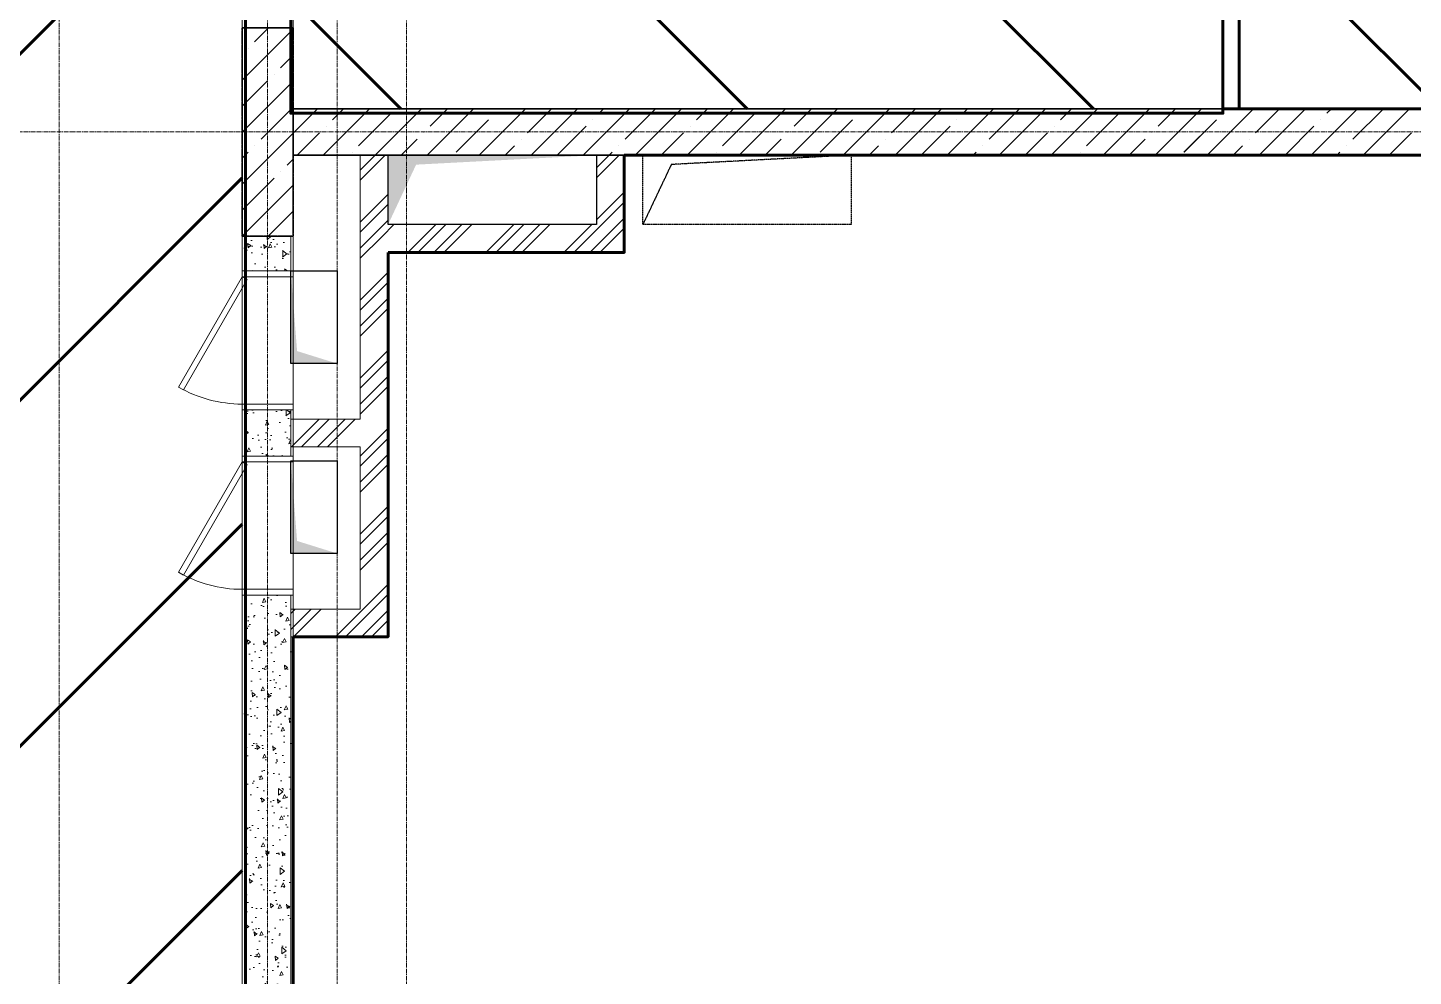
# Model space of a CAD drawing. Header units: millimetres. Extents: x 470010 to 1231400, y -134005 to 421770.
# Drawn here: x 684138 to 690120, y -45057 to -40961 of the extents above; entities that cross this region are included whole.
import ezdxf
from ezdxf.enums import TextEntityAlignment as Align

# ---------------------------------------------------------------- set-up
doc = ezdxf.new("R2010")
doc.units = ezdxf.units.MM
for name, pattern in [('CENTER2', [28.575, 19.05, -3.175, 3.175, -3.175]), ('HIDDEN', [9.525, 6.35, -3.175]), ('HIDDEN2', [4.7625, 3.175, -1.5875])]:
    doc.linetypes.add(name, pattern=pattern)
doc.layers.get('Defpoints').update_dxf_attribs({"color": 140})
for name, color, linetype, lineweight in [('0) шп потолок', 3, 'Continuous', 60), ('АР_Колонны', 70, 'Continuous', 30), ('АР_Стены ЖБ', 7, 'Continuous', 35), ('АР_Стены кирпич', 32, 'Continuous', 20), ('АР_Стены ПЕНОблок', 52, 'Continuous', 20), ('АР_Тонкая', 254, 'Continuous', 5), ('АР_Штриховка', 8, 'Continuous', 0), ('Двери кабины', 252, 'Continuous', 0)]:
    doc.layers.add(name, color=color, linetype=linetype, lineweight=lineweight)
doc.layers.add('РД_Оси_100', color=7, linetype='Continuous', lineweight=0, true_color=0x525252)
doc.layers.add('РД_Проем', color=230, linetype='Continuous', lineweight=0, plot=False)
doc.layers.add('РД_проем_инж перемыч_подсчет', color=50, linetype='Continuous', plot=False)
doc.styles.add('style1', font='ARIALN.TTF')
pattern_1 = [(45, (602274.53, -216024.5), (-168.3798, 168.3798), []), (45, (602386.78, -216024.5), (-168.3798, 168.3798), [])]
pattern_2 = [(45, (-63444.08, -115658.25), (-168.3798, 168.3798), []), (45, (-63331.83, -115658.25), (-168.3798, 168.3798), [])]

# ---------------------------------------------------------------- blocks, each defined once
blk = doc.blocks.new('СОШ_2200_АР_ОСИ_М100_28.05.24')
at = {"layer": 'РД_Оси_100', "color": 251, "linetype": 'CENTER2', "true_color": 0x636466}
blk.add_line((29555, 52200), (-5954.958, 52200), dxfattribs=at)
for points in [[(11400, 139938.679), (11400, -6155)], [(12000.12, -6155), (12300, -5755), (12300, 139538.679), (12000, 139938.679)], [(12600, -6155), (12600, 139938.679)], [(13200, -6155), (12900, -5755), (12900, 139538.679), (13220.167, 139939.357)]]:
    blk.add_lwpolyline(points, dxfattribs=at)
blk = doc.blocks.new('A$C9108343f')
at = {"layer": 'АР_Штриховка', "linetype": 'Continuous', "lineweight": 0, "true_color": 0x000000}
h = blk.add_hatch(dxfattribs=at)
h.set_pattern_fill('AR-CONC', color=18, angle=-315, style=0)
h.set_pattern_definition([(95, (-63444.08, -115658.25), (140.09465, 117.55338), [19.05, -209.55]), (40, (-63444.08, -115658.25), (-160.01845, 110.17673), [15.24, -167.64058]), (145.45144, (-63432.4, -115648.45), (-19.9238, 227.7301), [16.19001, -178.09024]), (91.1842, (-63480, -115622.33), (221.41024, 161.95341), [28.575, -314.325]), (141.63556, (-63461.55, -115608.83), (-7.0866, 342.82676), [24.28502, -267.1356]), (36.18415, (-63480, -115622.33), (-7.0866, 342.82676), [22.85997, -251.45973]), (66, (-63453.06, -115613.35), (179.51998, 34.89515), [19.05, -209.55]), (11, (-63453.06, -115613.35), (-86.53993, 173.9412), [15.24, -167.64]), (116.45144, (-63438.1, -115610.44), (92.98005, 208.83634), [16.19001, -178.08994]), (82.5, (-63444.08, -115658.25), (-57.60547, 61.973414), [0, -165.608, 0, -170.18, 0, -168.275]), (52.5, (-63444.08, -115658.25), (-23.589727, 118.087), [0, -97.028, 0, -161.798, 0, -64.135]), (12.5, (-63484.135, -115698.3), (99.927863, 91.826196), [0, -63.5, 0, -198.12, 0, -262.89]), (2.5, (-63502.1, -115716.26), (86.763904, 122.72239), [0, -82.55, 0, -131.572, 0, -186.69])])
h.paths.add_polyline_path([(19555, 64306), (19355, 64306), (19355, 64305), (19555, 64305)], flags=0)
h.paths.add_polyline_path([(19555, 63205), (19355, 63205), (19355, 62005), (19555, 62005)], flags=0)
h.paths.add_polyline_path([(19555, 60905), (19355, 60905), (19355, 60505), (19555, 60505)], flags=0)
h.paths.add_polyline_path([(19555, 59405), (19355, 59405), (19355, 59404), (19555, 59404)], flags=0)
h = blk.add_hatch(dxfattribs=at)
h.set_pattern_fill('ANSI32', color=18, scale=25, angle=-360, style=0)
h.set_pattern_definition([(45, (-63444.08, -115658.25), (-168.3798, 168.3798), []), (45, (-63331.83, -115658.25), (-168.3798, 168.3798), [])])
h.paths.add_polyline_path([(19975, 58855), (19855, 58855), (19855, 58555), (19945, 58515), (19975, 58555)], flags=0)
h.paths.add_polyline_path([(19975, 58435), (19945, 58515), (19855, 58555), (19855, 57715), (19885, 57675), (19975, 57715)], flags=0)
h.paths.add_polyline_path([(19975, 57715), (19885, 57675), (19855, 57595), (19855, 56895), (19975, 56775)], flags=0)
h = blk.add_hatch(dxfattribs=at)
h.set_pattern_fill('ANSI32', color=18, scale=25, angle=-360, style=0)
h.set_pattern_definition(pattern_2)
h.paths.add_polyline_path([(20995, 58855), (20875, 58855), (20875, 58555), (20995, 58435)], flags=0)
h = blk.add_hatch(dxfattribs=at)
h.set_pattern_fill('ANSI32', color=18, scale=25, angle=360, style=0)
h.set_pattern_definition(pattern_2)
h.paths.add_polyline_path([(20995, 58435), (20875, 58555), (19975, 58555), (19945, 58515), (19975, 58435)], flags=0)
h = blk.add_hatch(dxfattribs=at)
h.set_pattern_fill('AR-CONC', color=18, angle=-315, style=0)
h.set_pattern_definition([(95, (-63444.08, -115658.25), (140.09465, 117.55338), [19.05, -209.55]), (40, (-63444.08, -115658.25), (-160.01845, 110.17673), [15.24, -167.64058]), (145.45144, (-63432.4, -115648.45), (-19.9238, 227.7301), [16.19, -178.09024]), (91.1842, (-63480, -115622.33), (221.41024, 161.9534), [28.575, -314.325]), (141.63556, (-63461.55, -115608.83), (-7.0866, 342.82676), [24.28502, -267.1356]), (36.18415, (-63480, -115622.33), (-7.0866, 342.82676), [22.85997, -251.45973]), (66, (-63453.06, -115613.35), (179.51998, 34.89515), [19.05, -209.55]), (11, (-63453.06, -115613.35), (-86.53993, 173.9412), [15.24, -167.64]), (116.45144, (-63438.1, -115610.44), (92.98005, 208.83634), [16.19, -178.08994]), (82.5, (-63444.08, -115658.25), (-57.60547, 61.973414), [0, -165.608, 0, -170.18, 0, -168.275]), (52.5, (-63444.08, -115658.25), (-23.589727, 118.087), [0, -97.028, 0, -161.798, 0, -64.135]), (12.5, (-63484.135, -115698.3), (99.927863, 91.826196), [0, -63.5, 0, -198.12, 0, -262.89]), (2.5, (-63502.1, -115716.26), (86.763904, 122.72239), [0, -82.55, 0, -131.572, 0, -186.69])])
h.paths.add_polyline_path([(19555, 58505), (19355, 58505), (19355, 58355), (19555, 58355)], flags=0)
h.paths.add_polyline_path([(19555, 57755), (19355, 57755), (19355, 57555), (19555, 57555)], flags=0)
h.paths.add_polyline_path([(19555, 56955), (19355, 56955), (19355, 54955), (19555, 54955)], flags=0)
h = blk.add_hatch(dxfattribs=at)
h.set_pattern_fill('ANSI32', color=18, scale=25, angle=360, style=0)
h.set_pattern_definition(pattern_2)
h.paths.add_polyline_path([(19855, 57595), (19885, 57675), (19855, 57715), (19555, 57715), (19555, 57595)], flags=0)
h = blk.add_hatch(dxfattribs=at)
h.set_pattern_fill('ANSI32', color=18, scale=25, angle=-360, style=0)
h.set_pattern_definition([(45, (-63444.08, -115658.25), (-168.3798, 168.3798), []), (45, (-63331.83, -115658.25), (-168.3798, 168.3798), [])])
h.paths.add_polyline_path([(19975, 56775), (19855, 56895), (19555, 56895), (19555, 56775)], flags=0)
at = {"color": 18, "linetype": 'Continuous', "true_color": 0x000000}
for p, q in [((19975, 58555), (19975, 58855)), ((19975, 58855), (20875, 58855)), ((19975, 58555), (19975, 58855)), ((19975, 58855), (20875, 58855)), ((20875, 58855), (20875, 58555)), ((20875, 58855), (20875, 58555)), ((20875, 58555), (19975, 58555)), ((20875, 58555), (19975, 58555)), ((19555, 57955), (19555, 58355)), ((19555, 58355), (19755, 58355)), ((19555, 57955), (19555, 58355)), ((19555, 58355), (19755, 58355)), ((19755, 58355), (19755, 57955)), ((19755, 58355), (19755, 57955)), ((19755, 57955), (19555, 57955)), ((19755, 57955), (19555, 57955)), ((19555, 57135), (19555, 57535)), ((19555, 57535), (19755, 57535)), ((19555, 57135), (19555, 57535)), ((19555, 57535), (19755, 57535)), ((19755, 57535), (19755, 57135)), ((19755, 57535), (19755, 57135)), ((19755, 57135), (19555, 57135)), ((19755, 57135), (19555, 57135))]:
    blk.add_line(p, q, dxfattribs=at)
at = {"color": 18, "linetype": 'HIDDEN', "ltscale": 0.07, "true_color": 0x000000}
for p, q in [((21075, 58855), (21975, 58855)), ((21075, 58555), (21075, 58855)), ((21075, 58855), (21975, 58855)), ((21075, 58555), (21075, 58855)), ((21197.9, 58814.6), (21075, 58555)), ((21197.9, 58814.6), (21075, 58555)), ((21975, 58855), (21197.9, 58814.6)), ((21975, 58855), (21197.9, 58814.6)), ((21975, 58855), (21975, 58555)), ((21975, 58855), (21975, 58555)), ((21975, 58555), (21075, 58555)), ((21975, 58555), (21075, 58555))]:
    blk.add_line(p, q, dxfattribs=at)
at = {"color": 18, "linetype": 'Continuous', "true_color": 0x000000}
for points in [[(19975, 58555), (19975, 58855), (20096.1, 58814), (20875, 58855)], [(19975, 58555), (19975, 58855), (20096.1, 58814), (20875, 58855)], [(19755, 57955), (19555, 57955), (19582.3, 58008.9), (19555, 58355)], [(19755, 57955), (19555, 57955), (19582.3, 58008.9), (19555, 58355)], [(19755, 57135), (19555, 57135), (19582.3, 57188.9), (19555, 57535)], [(19755, 57135), (19555, 57135), (19582.3, 57188.9), (19555, 57535)]]:
    blk.add_solid(points, dxfattribs=at)
at = {"layer": '0) шп потолок'}
for points in [[(19359, 70530), (15065, 70530), (15065, 45645), (19359, 45645), (19359, 68065)], [(19565, 56775), (19565, 49744.6), (27135, 49744.6), (27135, 58855), (20995, 58855)], [(19565, 58855), (19565, 58855)], [(19975, 58855), (19975, 58855)], [(20995, 58855), (20995, 58435), (19975, 58435)], [(19975, 58435), (19975, 56775), (19565, 56775)]]:
    blk.add_lwpolyline(points, dxfattribs=at)
for points in [[(23649.7, 59055), (27155, 59055), (27155, 62165), (23649.7, 62165)], [(19555, 60625), (23580.2, 60625), (23580.2, 59035.8), (19555, 59035.8)], [(23580.2, 60239), (23649.7, 60239), (23649.7, 59055), (23580.2, 59055)]]:
    blk.add_lwpolyline(points, close=True, dxfattribs=at)
at = {"layer": 'АР_Колонны', "color": 18, "linetype": 'HIDDEN2', "lineweight": 25, "true_color": 0x000000}
for p, q in [((19345, 59405), (19565, 59405)), ((19345, 58505), (19345, 59405)), ((19565, 59405), (19565, 58505)), ((19565, 58505), (19345, 58505))]:
    blk.add_line(p, q, dxfattribs=at)
at = {"layer": 'АР_Колонны', "color": 18, "linetype": 'Continuous', "lineweight": 15, "true_color": 0x000000}
for p, q in [((19565, 59405), (19345, 59405)), ((19345, 59405), (19345, 58505)), ((19565, 59405), (19345, 59405)), ((19345, 59405), (19345, 58505)), ((19565, 58505), (19565, 59405)), ((19565, 58505), (19565, 59405)), ((19345, 58505), (19565, 58505)), ((19345, 58505), (19565, 58505))]:
    blk.add_line(p, q, dxfattribs=at)
at = {"layer": 'АР_Стены ЖБ', "color": 18, "linetype": 'Continuous', "lineweight": 30, "true_color": 0x000000}
for p, q in [((19565, 59405), (19345, 59405)), ((19345, 59405), (19345, 58505)), ((19565, 58505), (19565, 59405)), ((19345, 58505), (19565, 58505))]:
    blk.add_line(p, q, dxfattribs=at)
at = {"layer": 'АР_Стены ЖБ', "color": 18, "linetype": 'Continuous', "lineweight": 35, "true_color": 0x000000}
for p, q in [((27155, 59055), (19565, 59055)), ((19565, 59055), (19565, 58855)), ((19565, 58855), (27155, 58855))]:
    blk.add_line(p, q, dxfattribs=at)
at = {"layer": 'АР_Стены кирпич', "color": 18, "linetype": 'Continuous', "lineweight": 20, "true_color": 0x000000}
for p, q in [((19975, 58855), (19855, 58855)), ((19855, 58855), (19855, 58555)), ((19975, 58555), (19975, 58855)), ((20995, 58855), (20875, 58855)), ((20875, 58855), (20875, 58555)), ((20995, 58435), (20995, 58855)), ((19855, 58555), (19855, 57715)), ((20875, 58555), (19975, 58555)), ((19975, 57715), (19975, 58435)), ((19975, 58435), (20995, 58435)), ((19855, 57715), (19555, 57715)), ((19555, 57715), (19555, 57595)), ((19975, 56775), (19975, 57715)), ((19555, 57595), (19855, 57595)), ((19855, 57595), (19855, 56895)), ((19855, 56895), (19555, 56895)), ((19555, 56895), (19555, 56775)), ((19555, 56775), (19975, 56775))]:
    blk.add_line(p, q, dxfattribs=at)
at = {"layer": 'АР_Стены ПЕНОблок', "color": 18, "linetype": 'Continuous', "lineweight": 20, "true_color": 0x000000}
for p, q in [((19555, 59405), (19355, 59405)), ((19355, 59405), (19355, 59404)), ((19355, 59404), (19555, 59404)), ((19555, 59404), (19555, 59405)), ((19555, 58505), (19355, 58505)), ((19355, 58505), (19355, 58355)), ((19555, 58355), (19555, 58505)), ((19355, 58355), (19555, 58355)), ((19555, 57755), (19355, 57755)), ((19355, 57755), (19355, 57555)), ((19555, 57555), (19555, 57755)), ((19355, 57555), (19555, 57555)), ((19555, 56955), (19355, 56955)), ((19355, 56955), (19355, 54955)), ((19555, 54955), (19555, 56955))]:
    blk.add_line(p, q, dxfattribs=at)
at = {"layer": 'АР_Тонкая', "color": 18, "linetype": 'Continuous', "lineweight": 0, "true_color": 0x000000}
for p, q in [((19355, 59405), (19345, 59405)), ((19345, 59405), (19345, 59404)), ((19345, 59404), (19355, 59404)), ((19355, 59404), (19355, 59405)), ((19565, 59405), (19555, 59405)), ((19555, 59405), (19555, 59404)), ((19555, 59404), (19565, 59404)), ((19565, 59404), (19565, 59405)), ((19355, 58505), (19345, 58505)), ((19345, 58505), (19345, 58355)), ((19355, 58355), (19355, 58505)), ((19565, 58505), (19555, 58505)), ((19555, 58505), (19555, 58355)), ((19565, 58355), (19565, 58505)), ((19345, 58355), (19355, 58355)), ((19555, 58355), (19565, 58355)), ((19355, 57755), (19345, 57755)), ((19345, 57755), (19345, 57555)), ((19355, 57555), (19355, 57755)), ((19565, 57755), (19555, 57755)), ((19555, 57755), (19555, 57555)), ((19565, 57555), (19565, 57755)), ((19345, 57555), (19355, 57555)), ((19555, 57555), (19565, 57555)), ((19355, 56955), (19345, 56955)), ((19345, 56955), (19345, 54955)), ((19355, 54955), (19355, 56955)), ((19565, 56955), (19555, 56955)), ((19555, 56955), (19555, 54955)), ((19565, 54955), (19565, 56955))]:
    blk.add_line(p, q, dxfattribs=at)
at = {"layer": 'АР_Штриховка', "color": 18, "linetype": 'Continuous', "lineweight": 5, "true_color": 0x000000}
for p, q in [((19345, 59402.9), (19347, 59405)), ((19345, 59178.4), (19565, 59398.4)), ((19398.8, 59344.5), (19459.3, 59405)), ((19370.7, 59316.4), (19370.7, 59316.4)), ((19511, 59232.2), (19565, 59286.2)), ((19345, 59066.2), (19454.9, 59176.1)), ((19345, 58953.9), (19565, 59173.9)), ((19483, 59204.2), (19483, 59204.2)), ((19426.8, 58923.5), (19565, 59061.7)), ((19565, 58949.4), (19670.6, 59055)), ((19695.1, 58855), (19895.1, 59055)), ((19735.5, 59007.7), (19782.8, 59055)), ((19919.6, 58855), (20119.6, 59055)), ((20144.1, 58855), (20344.1, 59055)), ((20156.5, 58979.7), (20231.8, 59055)), ((20368.6, 58855), (20568.6, 59055)), ((20577.4, 58951.6), (20680.8, 59055)), ((20593.1, 58855), (20793.1, 59055)), ((20817.6, 58855), (21017.6, 59055)), ((20886.1, 59035.8), (20905.3, 59055)), ((20998.4, 58923.5), (21129.8, 59055)), ((21042.1, 58855), (21242.1, 59055)), ((21266.6, 58855), (21466.6, 59055)), ((21307.1, 59007.7), (21354.4, 59055)), ((21491.1, 58855), (21691.1, 59055)), ((21715.6, 58855), (21915.6, 59055)), ((21728, 58979.7), (21803.4, 59055)), ((21940.1, 58855), (22140.1, 59055)), ((22149, 58951.6), (22252.4, 59055)), ((22164.6, 58855), (22364.6, 59055)), ((22389.1, 58855), (22589.1, 59055)), ((22457.7, 59035.8), (22476.9, 59055)), ((22569.9, 58923.5), (22701.4, 59055)), ((22613.6, 58855), (22813.6, 59055)), ((22838.2, 58855), (23038.2, 59055)), ((22878.6, 59007.7), (22925.9, 59055)), ((23062.7, 58855), (23262.7, 59055)), ((23287.2, 58855), (23487.2, 59055)), ((23299.6, 58979.7), (23374.9, 59055)), ((23511.7, 58855), (23711.7, 59055)), ((23720.5, 58951.6), (23823.9, 59055)), ((23736.2, 58855), (23936.2, 59055)), ((23960.7, 58855), (24160.7, 59055)), ((24029.2, 59035.8), (24048.4, 59055)), ((24141.5, 58923.5), (24272.9, 59055)), ((24185.2, 58855), (24385.2, 59055)), ((19847.8, 58895.5), (19988.1, 59035.8)), ((20268.7, 58867.4), (20409.1, 59007.7)), ((20437.1, 59035.8), (20437.1, 59035.8)), ((20858.1, 59007.7), (20858.1, 59007.7)), ((21419.3, 58895.5), (21559.7, 59035.8)), ((21840.3, 58867.4), (21980.6, 59007.7)), ((22008.7, 59035.8), (22008.7, 59035.8)), ((22429.6, 59007.7), (22429.6, 59007.7)), ((22990.9, 58895.5), (23131.2, 59035.8)), ((23411.8, 58867.4), (23552.1, 59007.7)), ((23580.2, 59035.8), (23580.2, 59035.8)), ((24001.2, 59007.7), (24001.2, 59007.7)), ((19345, 58729.4), (19565, 58949.4)), ((19582.8, 58855), (19679.4, 58951.6)), ((19707.5, 58979.7), (19707.5, 58979.7)), ((20128.4, 58951.6), (20128.4, 58951.6)), ((20705.3, 58855), (20830, 58979.7)), ((21154.4, 58855), (21251, 58951.6)), ((21279, 58979.7), (21279, 58979.7)), ((21700, 58951.6), (21700, 58951.6)), ((22276.9, 58855), (22401.6, 58979.7)), ((22725.9, 58855), (22822.5, 58951.6)), ((22850.6, 58979.7), (22850.6, 58979.7)), ((23271.5, 58951.6), (23271.5, 58951.6)), ((23848.4, 58855), (23973.1, 58979.7)), ((24297.4, 58855), (24394, 58951.6)), ((19398.8, 58895.5), (19398.8, 58895.5)), ((20031.8, 58855), (20100.4, 58923.5)), ((20480.8, 58855), (20521.3, 58895.5)), ((20549.4, 58923.5), (20549.4, 58923.5)), ((20970.3, 58895.5), (20970.3, 58895.5)), ((21603.4, 58855), (21671.9, 58923.5)), ((22052.4, 58855), (22092.9, 58895.5)), ((22120.9, 58923.5), (22120.9, 58923.5)), ((22541.9, 58895.5), (22541.9, 58895.5)), ((23174.9, 58855), (23243.5, 58923.5)), ((23623.9, 58855), (23664.4, 58895.5)), ((23692.5, 58923.5), (23692.5, 58923.5)), ((24113.4, 58895.5), (24113.4, 58895.5)), ((19345, 58841.7), (19370.7, 58867.4)), ((19539.1, 58811.3), (19565, 58837.2)), ((19819.7, 58867.4), (19819.7, 58867.4)), ((20929.8, 58855), (20942.3, 58867.4)), ((21391.3, 58867.4), (21391.3, 58867.4)), ((22501.4, 58855), (22513.8, 58867.4)), ((22962.8, 58867.4), (22962.8, 58867.4)), ((24072.9, 58855), (24085.4, 58867.4)), ((19345, 58617.2), (19483, 58755.2)), ((19511, 58783.2), (19511, 58783.2)), ((19345.1, 58505), (19565, 58724.9)), ((19457.3, 58505), (19565, 58612.6))]:
    blk.add_line(p, q, dxfattribs=at)
at = {"layer": 'Двери кабины', "color": 18, "linetype": 'Continuous', "lineweight": 0, "true_color": 0x000000}
for points in [[(19565, 58330), (19565, 58355), (19345, 58355), (19345, 58330)], [(19345, 58330), (19366.6, 58317.5), (19091.6, 57841.2), (19070, 57853.7)], [(19565, 57780), (19565, 57755), (19345, 57755), (19345, 57780)], [(19565, 57530), (19565, 57555), (19345, 57555), (19345, 57530)], [(19345, 57530), (19366.6, 57517.5), (19091.6, 57041.2), (19070, 57053.7)], [(19565, 56980), (19565, 56955), (19345, 56955), (19345, 56980)]]:
    blk.add_lwpolyline(points, close=True, dxfattribs=at)
at = {"layer": 'Двери кабины', "color": 18, "linetype": 'Continuous', "lineweight": 0, "true_color": 0x000000, "extrusion": (0, 0, -1)}
for centre in [(-19345, 58330), (-19345, 57530)]:
    blk.add_arc(centre, 550, 270, 300, dxfattribs=at)
at = {"layer": 'РД_Проем', "color": 18, "linetype": 'Continuous', "lineweight": 15, "true_color": 0x000000}
for p, q in [((19345, 60505), (19345, 59405)), ((19565, 60505), (19565, 59405)), ((19345, 58355), (19345, 57755)), ((19565, 58355), (19565, 57755)), ((19345, 57555), (19345, 56955)), ((19565, 57555), (19565, 56955))]:
    blk.add_line(p, q, dxfattribs=at)
at = {"layer": 'РД_проем_инж перемыч_подсчет', "color": 18, "linetype": 'Continuous', "lineweight": 15, "true_color": 0x000000}
for p, q in [((19345, 58505), (19345, 56705)), ((19345, 58505), (19345, 56705)), ((19565, 58505), (19565, 56705)), ((19565, 58505), (19565, 56705))]:
    blk.add_line(p, q, dxfattribs=at)
at = {"layer": 'РД_Оси_100'}
blk.add_blockref('СОШ_2200_АР_ОСИ_М100_28.05.24', (7155, 6755), dxfattribs=at)
at = {"layer": 'Defpoints', "color": 18, "true_color": 0x000000, "style": 'style1'}
for p in [(143949.3, 316089.1), (143975, 281639.5), (143890.4, 273244.7), (143840, 264276.8), (143967.8, 254892.4), (12252, 104178.1), (12382.6, 96023.1)]:
    blk.add_attdef('АР-ПОМЕЩЕНИЕ:НАИМЕНОВАНИЕ', text='', height=100, dxfattribs=at).set_placement(p, align=Align.MIDDLE)
at = {"layer": 'Defpoints', "color": 18, "true_color": 0x000000, "style": 'style1', "flags": 8}
for p in [(143951.3, 279099.1), (143848.3, 269251.1), (143875.3, 260094.2), (144049.7, 250824.7), (163419.3, 238153.4), (155897.5, 237966), (183037.2, 237966), (143342.9, 237876.2)]:
    blk.add_attdef('АР-ПОМЕЩЕНИЕ:НАИМЕНОВАНИЕ', text='', height=100, dxfattribs=at).set_placement(p, align=Align.MIDDLE)

msp = doc.modelspace()

# ---------------------------------------------------------------- hatches: boundary and pattern name
at = {"layer": '0) шп потолок'}
h = msp.add_hatch(dxfattribs=at)
h.set_pattern_fill('ANSI31', color=3, scale=333)
h.paths.add_polyline_path([(685063.57, -43411.242), (685063.57, -42811.242), (685063.57, -42611.242), (685063.57, -42011.242), (685063.57, -41861.242), (685063.57, -40961.242), (685063.57, -39861.242), (685063.57, -39651.242), (685063.57, -38161.242), (685063.57, -37586.487), (684843.57, -37586.487), (684843.57, -37296.487), (685063.57, -37296.487), (685063.57, -36061.242), (685063.57, -35161.242), (685063.57, -34061.242), (685063.57, -32711.242), (685063.57, -32521.242), (685073.57, -32301.242), (692853.57, -32301.242), (692853.57, -32011.242), (692863.047, -28611.242), (692853.57, -28611.242), (692853.57, -27711.242), (692863.831, -26236.242), (689593.57, -26236.242), (689593.57, -25336.242), (687593.57, -25336.242), (687593.57, -25336.242), (686818.57, -25336.242), (686818.57, -29836.242), (685077.58, -29836.242), (682453.57, -29836.242), (682453.57, -30256.242), (680783.57, -30256.242), (680783.57, -54091.242), (681303.57, -54091.242), (681303.57, -54504.57), (681723.244, -54504.57), (681723.244, -54721.242), (683963.896, -54721.242), (683963.896, -54504.57), (684383.57, -54504.57), (684383.57, -54721.242), (684543.57, -54721.242), (684543.57, -54091.242), (684543.57, -52221.242), (685063.57, -52221.242), (685063.57, -51311.242), (685063.57, -50111.242), (685063.57, -49811.242), (685063.57, -46911.242), (685063.57, -46311.242), (685063.57, -45411.242)])
at = {"layer": '0) шп потолок', "true_color": 0xf26722}
h = msp.add_hatch(dxfattribs=at)
h.set_pattern_fill('ANSI31', color=30, scale=333, angle=90)
h.paths.add_polyline_path([(689298.824, -40127.242), (689298.824, -39741.242), (685283.57, -39741.242), (685283.57, -40951.242), (685283.57, -40961.242), (685283.57, -41311.242), (689298.824, -41311.242)])
h.paths.add_polyline_path([(692853.57, -40961.242), (692873.57, -40961.242), (692873.57, -39521.242), (692853.57, -39521.242), (692853.57, -39501.242), (692873.57, -39501.242), (692873.57, -38201.242), (689373.57, -38201.242), (689373.57, -39521.242), (689368.348, -41311.242), (692853.57, -41311.242)])
at = {"layer": 'АР_Штриховка', "linetype": 'Continuous', "lineweight": 0, "true_color": 0x000000}
h = msp.add_hatch(dxfattribs=at)
h.set_pattern_fill('AR-CONC', color=18, angle=-315, style=0)
h.set_pattern_definition([(95, (602274.53, -216024.49), (140.09465, 117.55338), [19.05, -209.55]), (40, (602274.53, -216024.5), (-160.01845, 110.17673), [15.24, -167.64058]), (145.45144, (602286.2, -216014.7), (-19.9238, 227.7301), [16.19001, -178.09024]), (91.1842, (602238.6, -215988.57), (221.41024, 161.95341), [28.575, -314.325]), (141.63556, (602257.06, -215975.07), (-7.0866, 342.82676), [24.28502, -267.1356]), (36.18415, (602238.6, -215988.57), (-7.0866, 342.82676), [22.85997, -251.45973]), (66, (602265.55, -215979.59), (179.51998, 34.89515), [19.05, -209.55]), (11, (602265.55, -215979.59), (-86.53993, 173.9412), [15.24, -167.64]), (116.45144, (602280.51, -215976.68), (92.98005, 208.83634), [16.19001, -178.08994]), (82.5, (602274.53, -216024.49), (-57.60547, 61.973414), [0, -165.608, 0, -170.18, 0, -168.275]), (52.5, (602274.53, -216024.49), (-23.589727, 118.087), [0, -97.028, 0, -161.798, 0, -64.135]), (12.5, (602234.48, -216064.544), (99.927863, 91.826196), [0, -63.5, 0, -198.12, 0, -262.89]), (2.5, (602216.52, -216082.5), (86.763904, 122.72239), [0, -82.55, 0, -131.572, 0, -186.69])])
h.paths.add_polyline_path([(685273.57, -36060.242), (685073.57, -36060.242), (685073.57, -36061.242), (685273.57, -36061.242)], flags=0)
h.paths.add_polyline_path([(685273.57, -37161.242), (685073.57, -37161.242), (685073.57, -38361.242), (685273.57, -38361.242)], flags=0)
h.paths.add_polyline_path([(685273.57, -39461.242), (685073.57, -39461.242), (685073.57, -39861.242), (685273.57, -39861.242)], flags=0)
h.paths.add_polyline_path([(685273.57, -40961.242), (685073.57, -40961.242), (685073.57, -40962.242), (685273.57, -40962.242)], flags=0)
h = msp.add_hatch(dxfattribs=at)
h.set_pattern_fill('ANSI32', color=18, scale=25, angle=-360, style=0)
h.set_pattern_definition([(45, (602274.53, -216024.5), (-168.3798, 168.3798), []), (45, (602386.78, -216024.5), (-168.3798, 168.3798), [])])
h.paths.add_polyline_path([(685693.57, -41511.242), (685573.57, -41511.242), (685573.57, -41811.242), (685663.57, -41851.242), (685693.57, -41811.242)], flags=0)
h.paths.add_polyline_path([(685693.57, -41931.242), (685663.57, -41851.242), (685573.57, -41811.242), (685573.57, -42651.242), (685603.57, -42691.242), (685693.57, -42651.242)], flags=0)
h.paths.add_polyline_path([(685693.57, -42651.242), (685603.57, -42691.242), (685573.57, -42771.242), (685573.57, -43471.242), (685693.57, -43591.242)], flags=0)
h = msp.add_hatch(dxfattribs=at)
h.set_pattern_fill('ANSI32', color=18, scale=25, angle=-360, style=0)
h.set_pattern_definition(pattern_1)
h.paths.add_polyline_path([(686713.57, -41511.242), (686593.57, -41511.242), (686593.57, -41811.242), (686713.57, -41931.242)], flags=0)
h = msp.add_hatch(dxfattribs=at)
h.set_pattern_fill('ANSI32', color=18, scale=25, angle=360, style=0)
h.set_pattern_definition(pattern_1)
h.paths.add_polyline_path([(686713.57, -41931.242), (686593.57, -41811.242), (685693.57, -41811.242), (685663.57, -41851.242), (685693.57, -41931.242)], flags=0)
h = msp.add_hatch(dxfattribs=at)
h.set_pattern_fill('AR-CONC', color=18, angle=-315, style=0)
h.set_pattern_definition([(95, (602274.53, -216024.49), (140.09465, 117.55338), [19.05, -209.55]), (40, (602274.53, -216024.5), (-160.01845, 110.17673), [15.24, -167.64058]), (145.45144, (602286.2, -216014.7), (-19.9238, 227.7301), [16.19, -178.09024]), (91.1842, (602238.6, -215988.57), (221.41024, 161.9534), [28.575, -314.325]), (141.63556, (602257.06, -215975.07), (-7.0866, 342.82676), [24.28502, -267.1356]), (36.18415, (602238.6, -215988.57), (-7.0866, 342.82676), [22.85997, -251.45973]), (66, (602265.55, -215979.59), (179.51998, 34.89515), [19.05, -209.55]), (11, (602265.55, -215979.59), (-86.53993, 173.9412), [15.24, -167.64]), (116.45144, (602280.51, -215976.68), (92.98005, 208.83634), [16.19, -178.08994]), (82.5, (602274.53, -216024.49), (-57.60547, 61.973414), [0, -165.608, 0, -170.18, 0, -168.275]), (52.5, (602274.53, -216024.49), (-23.589727, 118.087), [0, -97.028, 0, -161.798, 0, -64.135]), (12.5, (602234.48, -216064.544), (99.927863, 91.826196), [0, -63.5, 0, -198.12, 0, -262.89]), (2.5, (602216.52, -216082.5), (86.763904, 122.72239), [0, -82.55, 0, -131.572, 0, -186.69])])
h.paths.add_polyline_path([(685273.57, -41861.242), (685073.57, -41861.242), (685073.57, -42011.242), (685273.57, -42011.242)], flags=0)
h.paths.add_polyline_path([(685273.57, -42611.242), (685073.57, -42611.242), (685073.57, -42811.242), (685273.57, -42811.242)], flags=0)
h.paths.add_polyline_path([(685273.57, -43411.242), (685073.57, -43411.242), (685073.57, -45411.242), (685273.57, -45411.242)], flags=0)
h = msp.add_hatch(dxfattribs=at)
h.set_pattern_fill('ANSI32', color=18, scale=25, angle=360, style=0)
h.set_pattern_definition(pattern_1)
h.paths.add_polyline_path([(685573.57, -42771.242), (685603.57, -42691.242), (685573.57, -42651.242), (685273.57, -42651.242), (685273.57, -42771.242)], flags=0)
h = msp.add_hatch(dxfattribs=at)
h.set_pattern_fill('ANSI32', color=18, scale=25, angle=-360, style=0)
h.set_pattern_definition([(45, (602274.53, -216024.5), (-168.3798, 168.3798), []), (45, (602386.78, -216024.5), (-168.3798, 168.3798), [])])
h.paths.add_polyline_path([(685693.57, -43591.242), (685573.57, -43471.242), (685273.57, -43471.242), (685273.57, -43591.242)], flags=0)

# ---------------------------------------------------------------- linework, layer by layer
at = {"color": 18, "linetype": 'Continuous', "true_color": 0x000000}
for p, q in [((685693.57, -41811.242), (685693.57, -41511.242)), ((685693.57, -41511.242), (686593.57, -41511.242)), ((685693.57, -41811.242), (685693.57, -41511.242)), ((685693.57, -41511.242), (686593.57, -41511.242)), ((686593.57, -41511.242), (686593.57, -41811.242)), ((686593.57, -41511.242), (686593.57, -41811.242)), ((686593.57, -41811.242), (685693.57, -41811.242)), ((686593.57, -41811.242), (685693.57, -41811.242)), ((685273.57, -42411.243), (685273.57, -42011.243)), ((685273.57, -42011.243), (685473.57, -42011.243)), ((685273.57, -42411.243), (685273.57, -42011.243)), ((685273.57, -42011.243), (685473.57, -42011.243)), ((685473.57, -42011.243), (685473.57, -42411.243)), ((685473.57, -42011.243), (685473.57, -42411.243)), ((685473.57, -42411.243), (685273.57, -42411.243)), ((685473.57, -42411.243), (685273.57, -42411.243)), ((685273.57, -43231.243), (685273.57, -42831.243)), ((685273.57, -42831.243), (685473.57, -42831.243)), ((685273.57, -43231.243), (685273.57, -42831.243)), ((685273.57, -42831.243), (685473.57, -42831.243)), ((685473.57, -42831.243), (685473.57, -43231.243)), ((685473.57, -42831.243), (685473.57, -43231.243)), ((685473.57, -43231.243), (685273.57, -43231.243)), ((685473.57, -43231.243), (685273.57, -43231.243))]:
    msp.add_line(p, q, dxfattribs=at)
at = {"color": 18, "linetype": 'HIDDEN', "ltscale": 0.07, "true_color": 0x000000}
for p, q in [((686793.57, -41511.242), (687693.57, -41511.242)), ((686793.57, -41811.242), (686793.57, -41511.242)), ((686793.57, -41511.242), (687693.57, -41511.242)), ((686793.57, -41811.242), (686793.57, -41511.242)), ((687693.57, -41511.242), (686916.489, -41551.637)), ((687693.57, -41511.242), (686916.489, -41551.637)), ((687693.57, -41511.242), (687693.57, -41811.242)), ((687693.57, -41511.242), (687693.57, -41811.242)), ((686916.489, -41551.637), (686793.57, -41811.242)), ((686916.489, -41551.637), (686793.57, -41811.242)), ((687693.57, -41811.242), (686793.57, -41811.242)), ((687693.57, -41811.242), (686793.57, -41811.242))]:
    msp.add_line(p, q, dxfattribs=at)
at = {"color": 18, "linetype": 'Continuous', "true_color": 0x000000}
for points in [[(685693.57, -41811.242), (685693.57, -41511.242), (685814.754, -41552.215), (686593.57, -41511.242)], [(685693.57, -41811.242), (685693.57, -41511.242), (685814.754, -41552.215), (686593.57, -41511.242)], [(685473.57, -42411.243), (685273.57, -42411.243), (685300.885, -42357.383), (685273.57, -42011.243)], [(685473.57, -42411.243), (685273.57, -42411.243), (685300.885, -42357.383), (685273.57, -42011.243)], [(685473.57, -43231.243), (685273.57, -43231.243), (685300.885, -43177.383), (685273.57, -42831.243)], [(685473.57, -43231.243), (685273.57, -43231.243), (685300.885, -43177.383), (685273.57, -42831.243)]]:
    msp.add_solid(points, dxfattribs=at)
at = {"layer": '0) шп потолок'}
for points in [[(685077.58, -29836.242), (680783.57, -29836.242), (680783.57, -54721.242), (685077.58, -54721.242), (685077.58, -32301.242)], [(685283.57, -43591.242), (685283.57, -50621.601), (692853.57, -50621.601), (692853.57, -41511.242), (686713.57, -41511.242)], [(685283.57, -41511.242), (685283.57, -41511.242)], [(685693.57, -41511.242), (685693.57, -41511.242)], [(686713.57, -41511.242), (686713.57, -41931.242), (685693.57, -41931.242)], [(685693.57, -41931.242), (685693.57, -43591.242), (685283.57, -43591.242)]]:
    msp.add_lwpolyline(points, dxfattribs=at)
for points in [[(689368.348, -41311.242), (692873.57, -41311.242), (692873.57, -38201.242), (689368.348, -38201.242)], [(685273.57, -39741.242), (689298.824, -39741.242), (689298.824, -41330.447), (685273.57, -41330.447)], [(689298.824, -40127.242), (689368.348, -40127.242), (689368.348, -41311.242), (689298.824, -41311.242)]]:
    msp.add_lwpolyline(points, close=True, dxfattribs=at)
at = {"layer": 'АР_Колонны', "color": 18, "linetype": 'HIDDEN2', "lineweight": 25, "true_color": 0x000000}
for p, q in [((685063.57, -40961.242), (685283.57, -40961.242)), ((685063.57, -41861.242), (685063.57, -40961.242)), ((685283.57, -40961.242), (685283.57, -41861.242)), ((685283.57, -41861.242), (685063.57, -41861.242))]:
    msp.add_line(p, q, dxfattribs=at)
at = {"layer": 'АР_Колонны', "color": 18, "linetype": 'Continuous', "lineweight": 15, "true_color": 0x000000}
for p, q in [((685283.57, -40961.242), (685063.57, -40961.242)), ((685063.57, -40961.242), (685063.57, -41861.242)), ((685283.57, -40961.242), (685063.57, -40961.242)), ((685063.57, -40961.242), (685063.57, -41861.242)), ((685283.57, -41861.242), (685283.57, -40961.242)), ((685283.57, -41861.242), (685283.57, -40961.242)), ((685063.57, -41861.242), (685283.57, -41861.242)), ((685063.57, -41861.242), (685283.57, -41861.242))]:
    msp.add_line(p, q, dxfattribs=at)
at = {"layer": 'АР_Стены ЖБ', "color": 18, "linetype": 'Continuous', "lineweight": 30, "true_color": 0x000000}
for p, q in [((685283.57, -40961.242), (685063.57, -40961.242)), ((685063.57, -40961.242), (685063.57, -41861.242)), ((685283.57, -41861.242), (685283.57, -40961.242)), ((685063.57, -41861.242), (685283.57, -41861.242))]:
    msp.add_line(p, q, dxfattribs=at)
at = {"layer": 'АР_Стены ЖБ', "color": 18, "linetype": 'Continuous', "lineweight": 35, "true_color": 0x000000}
for p, q in [((692873.57, -41311.242), (685283.57, -41311.242)), ((685283.57, -41311.242), (685283.57, -41511.242)), ((685283.57, -41511.242), (692873.57, -41511.242))]:
    msp.add_line(p, q, dxfattribs=at)
at = {"layer": 'АР_Стены кирпич', "color": 18, "linetype": 'Continuous', "lineweight": 20, "true_color": 0x000000}
for p, q in [((685693.57, -41511.242), (685573.57, -41511.242)), ((685573.57, -41511.242), (685573.57, -41811.242)), ((685693.57, -41811.242), (685693.57, -41511.242)), ((686713.57, -41511.242), (686593.57, -41511.242)), ((686593.57, -41511.242), (686593.57, -41811.242)), ((686713.57, -41931.242), (686713.57, -41511.242)), ((685573.57, -41811.242), (685573.57, -42651.242)), ((686593.57, -41811.242), (685693.57, -41811.242)), ((685693.57, -42651.242), (685693.57, -41931.242)), ((685693.57, -41931.242), (686713.57, -41931.242)), ((685573.57, -42651.242), (685273.57, -42651.242)), ((685273.57, -42651.242), (685273.57, -42771.242)), ((685693.57, -43591.242), (685693.57, -42651.242)), ((685273.57, -42771.242), (685573.57, -42771.242)), ((685573.57, -42771.242), (685573.57, -43471.242)), ((685573.57, -43471.242), (685273.57, -43471.242)), ((685273.57, -43471.242), (685273.57, -43591.242)), ((685273.57, -43591.242), (685693.57, -43591.242))]:
    msp.add_line(p, q, dxfattribs=at)
at = {"layer": 'АР_Стены ПЕНОблок', "color": 18, "linetype": 'Continuous', "lineweight": 20, "true_color": 0x000000}
for p, q in [((685273.57, -40961.242), (685073.57, -40961.242)), ((685073.57, -40961.242), (685073.57, -40962.242)), ((685073.57, -40962.242), (685273.57, -40962.242)), ((685273.57, -40962.242), (685273.57, -40961.242)), ((685273.57, -41861.242), (685073.57, -41861.242)), ((685073.57, -41861.242), (685073.57, -42011.242)), ((685273.57, -42011.242), (685273.57, -41861.242)), ((685073.57, -42011.242), (685273.57, -42011.242)), ((685273.57, -42611.242), (685073.57, -42611.242)), ((685073.57, -42611.242), (685073.57, -42811.242)), ((685273.57, -42811.242), (685273.57, -42611.242)), ((685073.57, -42811.242), (685273.57, -42811.242)), ((685273.57, -43411.242), (685073.57, -43411.242)), ((685073.57, -43411.242), (685073.57, -45411.242)), ((685273.57, -45411.242), (685273.57, -43411.242))]:
    msp.add_line(p, q, dxfattribs=at)
at = {"layer": 'АР_Тонкая', "color": 18, "linetype": 'Continuous', "lineweight": 0, "true_color": 0x000000}
for p, q in [((685073.57, -40961.242), (685063.57, -40961.242)), ((685063.57, -40961.242), (685063.57, -40962.242)), ((685063.57, -40962.242), (685073.57, -40962.242)), ((685073.57, -40962.242), (685073.57, -40961.242)), ((685283.57, -40961.242), (685273.57, -40961.242)), ((685273.57, -40961.242), (685273.57, -40962.242)), ((685273.57, -40962.242), (685283.57, -40962.242)), ((685283.57, -40962.242), (685283.57, -40961.242)), ((685073.57, -41861.242), (685063.57, -41861.242)), ((685063.57, -41861.242), (685063.57, -42011.242)), ((685073.57, -42011.242), (685073.57, -41861.242)), ((685283.57, -41861.242), (685273.57, -41861.242)), ((685273.57, -41861.242), (685273.57, -42011.242)), ((685283.57, -42011.242), (685283.57, -41861.242)), ((685063.57, -42011.242), (685073.57, -42011.242)), ((685273.57, -42011.242), (685283.57, -42011.242)), ((685073.57, -42611.242), (685063.57, -42611.242)), ((685063.57, -42611.242), (685063.57, -42811.242)), ((685073.57, -42811.242), (685073.57, -42611.242)), ((685283.57, -42611.242), (685273.57, -42611.242)), ((685273.57, -42611.242), (685273.57, -42811.242)), ((685283.57, -42811.242), (685283.57, -42611.242)), ((685063.57, -42811.242), (685073.57, -42811.242)), ((685273.57, -42811.242), (685283.57, -42811.242)), ((685073.57, -43411.242), (685063.57, -43411.242)), ((685063.57, -43411.242), (685063.57, -45411.242)), ((685073.57, -45411.242), (685073.57, -43411.242)), ((685283.57, -43411.242), (685273.57, -43411.242)), ((685273.57, -43411.242), (685273.57, -45411.242)), ((685283.57, -45411.242), (685283.57, -43411.242))]:
    msp.add_line(p, q, dxfattribs=at)
at = {"layer": 'АР_Штриховка', "color": 18, "linetype": 'Continuous', "lineweight": 5, "true_color": 0x000000}
for p, q in [((685063.57, -40963.319), (685065.647, -40961.242)), ((685063.57, -41187.826), (685283.57, -40967.826)), ((685117.392, -41021.751), (685177.9, -40961.242)), ((685229.645, -41134.004), (685283.57, -41080.079)), ((685063.57, -41300.079), (685173.518, -41190.13)), ((685063.57, -41412.332), (685283.57, -41192.332)), ((685145.455, -41442.7), (685283.57, -41304.585)), ((685283.57, -41416.839), (685389.167, -41311.242)), ((685413.673, -41511.242), (685613.673, -41311.242)), ((685454.151, -41358.51), (685501.42, -41311.242)), ((685566.405, -41470.763), (685706.721, -41330.447)), ((685638.179, -41511.242), (685838.179, -41311.242)), ((685862.686, -41511.242), (686062.686, -41311.242)), ((685875.101, -41386.574), (685950.433, -41311.242)), ((686087.192, -41511.242), (686287.192, -41311.242)), ((686296.051, -41414.637), (686399.445, -41311.242)), ((686311.699, -41511.242), (686511.699, -41311.242)), ((686536.205, -41511.242), (686736.205, -41311.242)), ((686604.747, -41330.447), (686623.952, -41311.242)), ((686717, -41442.7), (686848.458, -41311.242)), ((686760.711, -41511.242), (686960.711, -41311.242)), ((686985.218, -41511.242), (687185.218, -41311.242)), ((687025.696, -41358.51), (687072.965, -41311.242)), ((687137.95, -41470.763), (687278.266, -41330.447)), ((687209.724, -41511.242), (687409.724, -41311.242)), ((687434.231, -41511.242), (687634.23, -41311.242)), ((687446.646, -41386.574), (687521.977, -41311.242)), ((687658.737, -41511.242), (687858.737, -41311.242)), ((687867.595, -41414.637), (687970.99, -41311.242)), ((687883.243, -41511.242), (688083.243, -41311.242)), ((688107.75, -41511.242), (688307.75, -41311.242)), ((688176.292, -41330.447), (688195.497, -41311.242)), ((688288.545, -41442.7), (688420.003, -41311.242)), ((688332.256, -41511.242), (688532.256, -41311.242)), ((688556.762, -41511.242), (688756.762, -41311.242)), ((688597.241, -41358.51), (688644.509, -41311.242)), ((688709.494, -41470.763), (688849.811, -41330.447)), ((688781.269, -41511.242), (688981.269, -41311.242)), ((689005.775, -41511.242), (689205.775, -41311.242)), ((689018.191, -41386.574), (689093.522, -41311.242)), ((689230.282, -41511.242), (689430.282, -41311.242)), ((689439.14, -41414.637), (689542.535, -41311.242)), ((689454.788, -41511.242), (689654.788, -41311.242)), ((689679.294, -41511.242), (689879.294, -41311.242)), ((689747.836, -41330.447), (689767.041, -41311.242)), ((689860.09, -41442.7), (689991.548, -41311.242)), ((689903.801, -41511.242), (690103.801, -41311.242)), ((685987.354, -41498.827), (686127.671, -41358.51)), ((686423.952, -41511.242), (686548.62, -41386.574)), ((687558.899, -41498.827), (687699.216, -41358.51)), ((687995.497, -41511.242), (688120.165, -41386.574)), ((689130.444, -41498.827), (689270.76, -41358.51)), ((689567.041, -41511.242), (689691.71, -41386.574)), ((685063.57, -41636.839), (685283.57, -41416.839)), ((685301.42, -41511.242), (685398.025, -41414.637)), ((685750.433, -41511.242), (685818.974, -41442.7)), ((686872.965, -41511.242), (686969.57, -41414.637)), ((687321.977, -41511.242), (687390.519, -41442.7)), ((688444.509, -41511.242), (688541.115, -41414.637)), ((688893.522, -41511.242), (688962.064, -41442.7)), ((690016.054, -41511.242), (690112.659, -41414.637)), ((685063.57, -41524.585), (685089.329, -41498.827)), ((686199.445, -41511.242), (686239.924, -41470.763)), ((686648.458, -41511.242), (686660.873, -41498.827)), ((687770.99, -41511.242), (687811.469, -41470.763)), ((688220.003, -41511.242), (688232.418, -41498.827)), ((689342.535, -41511.242), (689383.014, -41470.763)), ((689791.548, -41511.242), (689803.963, -41498.827)), ((685257.708, -41554.953), (685283.57, -41529.092)), ((685063.57, -41749.092), (685201.582, -41611.08)), ((685063.673, -41861.242), (685283.57, -41641.345)), ((685175.926, -41861.242), (685283.57, -41753.598))]:
    msp.add_line(p, q, dxfattribs=at)
at = {"layer": 'РД_Проем', "color": 18, "linetype": 'Continuous', "lineweight": 15, "true_color": 0x000000}
for p, q in [((685063.57, -39861.242), (685063.57, -40961.242)), ((685283.57, -39861.242), (685283.57, -40961.242)), ((685063.57, -42011.242), (685063.57, -42611.242)), ((685283.57, -42011.242), (685283.57, -42611.242)), ((685063.57, -42811.242), (685063.57, -43411.242)), ((685283.57, -42811.242), (685283.57, -43411.242))]:
    msp.add_line(p, q, dxfattribs=at)
at = {"layer": 'РД_проем_инж перемыч_подсчет', "color": 18, "linetype": 'Continuous', "lineweight": 15, "true_color": 0x000000}
for p, q in [((685063.57, -41861.242), (685063.57, -43661.242)), ((685063.57, -41861.242), (685063.57, -43661.242)), ((685283.57, -41861.242), (685283.57, -43661.242)), ((685283.57, -41861.242), (685283.57, -43661.242))]:
    msp.add_line(p, q, dxfattribs=at)

# ---------------------------------------------------------------- block references
msp.add_blockref('A$C9108343f', (665718.612, -100366.242))
at = {"layer": 'РД_Оси_100'}
msp.add_blockref('СОШ_2200_АР_ОСИ_М100_28.05.24', (672873.57, -93611.242), dxfattribs=at)

doc.saveas('drawing.dxf')
